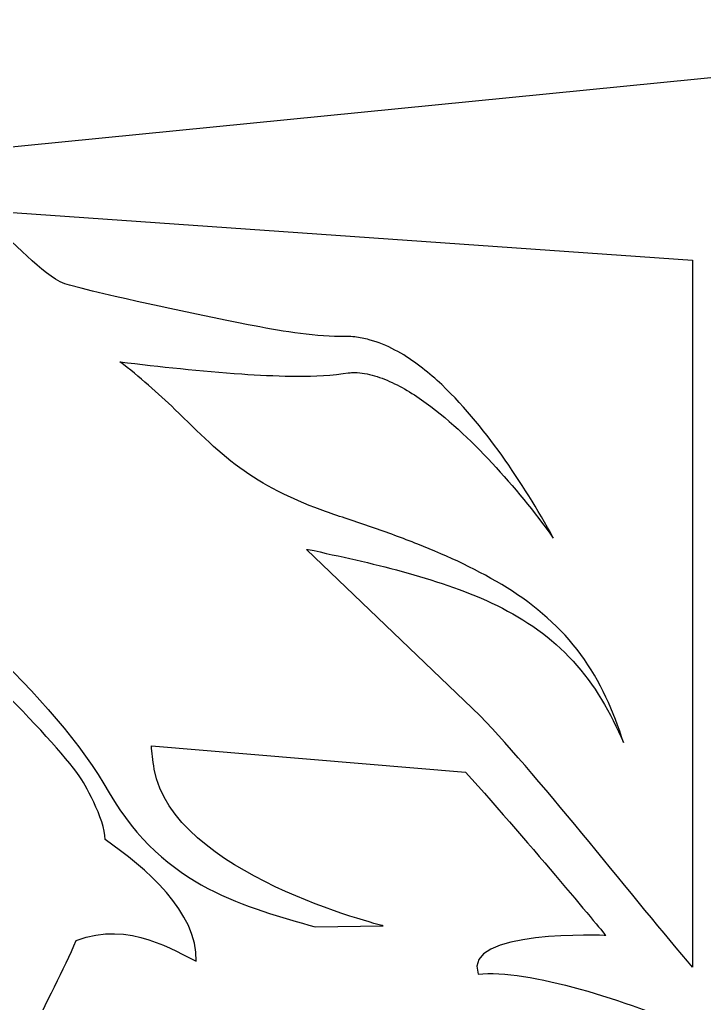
# Model space of a CAD drawing. Extents: x -11 to 3328, y 13 to 1701.
# Drawn here: x 482.2 to 687.8, y 1382 to 1677.2 of the extents above; entities that cross this region are included whole.
import ezdxf

# ---------------------------------------------------------------- set-up
doc = ezdxf.new("R2010")
doc.units = 0
doc.layers.add('H0107_Printing_Least_5', color=7, linetype='CONTINUOUS')

msp = doc.modelspace()

# ---------------------------------------------------------------- linework, layer by layer
at = {"layer": 'H0107_Printing_Least_5', "color": 1}
for points in [[(707.998982, 1661.578458), (707.998982, 1661.578458), (439.229989, 1634.911459), (164.567996, 1634.911459), (174.622996, 1677.213458)], [(469.920988, 1620.080459), (684.299983, 1605.03846)], [(684.299983, 1605.03846), (684.299983, 1392.887465)], [(580.561985, 1582.17446), (579.371986, 1582.17646), (578.416986, 1582.15846)], [(579.330986, 1571.014461), (580.816985, 1571.231461)], [(620.468984, 1468.333463), (568.300986, 1518.230462)], [(521.806987, 1459.317464), (616.087985, 1451.420464)], [(570.940986, 1404.979465), (591.330985, 1405.314465)]]:
    msp.add_lwpolyline(points, dxfattribs=at)
for points in [[(497.176988, 1597.52346), (489.725988, 1599.43446), (482.962988, 1608.90446), (472.667988, 1616.62546)], [(550.867986, 1585.67446), (532.182987, 1589.44046), (515.993987, 1592.72646), (497.176988, 1597.52346)], [(564.828986, 1583.25746), (560.196986, 1583.90846), (555.534986, 1584.74546), (550.867986, 1585.67446)], [(578.416986, 1582.15846), (574.081986, 1582.12546), (569.444986, 1582.61346), (564.828986, 1583.25746)], [(582.829985, 1582.01346), (582.088985, 1582.10046), (581.327985, 1582.14646), (580.561985, 1582.17446)], [(587.164985, 1581.18646), (585.770985, 1581.55646), (584.325985, 1581.84746), (582.829985, 1582.01346)], [(594.915985, 1578.083461), (592.530985, 1579.343461), (589.957985, 1580.43346), (587.164985, 1581.18646)], [(607.549985, 1568.979461), (603.780985, 1572.367461), (599.690985, 1575.546461), (594.915985, 1578.083461)], [(528.838987, 1560.267461), (523.787987, 1565.197461), (518.226987, 1570.084461), (512.293987, 1574.540461)], [(512.293987, 1574.540461), (524.400987, 1573.094461), (536.584987, 1571.775461), (548.916986, 1570.896461)], [(548.916986, 1570.896461), (553.864986, 1570.559461), (558.833986, 1570.304461), (563.873986, 1570.245461)], [(563.873986, 1570.245461), (568.918986, 1570.207461), (574.005986, 1570.288461), (579.330986, 1571.014461)], [(580.816985, 1571.231461), (581.266985, 1571.274461), (581.720985, 1571.307461), (582.180985, 1571.318461)], [(582.180985, 1571.318461), (583.109985, 1571.341461), (584.069985, 1571.282461), (585.045985, 1571.157461)], [(585.045985, 1571.157461), (587.000985, 1570.901461), (589.022985, 1570.358461), (591.044985, 1569.609461)], [(591.044985, 1569.609461), (595.094985, 1568.098461), (599.087985, 1565.797461), (602.897985, 1563.157461)], [(626.974984, 1546.503461), (621.260984, 1554.459461), (615.035985, 1562.156461), (607.549985, 1568.979461)], [(602.897985, 1563.157461), (610.536985, 1557.816461), (617.537985, 1551.177461), (624.089984, 1544.146461)], [(549.667986, 1541.787461), (542.319986, 1546.840461), (536.012987, 1553.297461), (528.838987, 1560.267461)], [(624.089984, 1544.146461), (630.630984, 1537.076462), (636.778984, 1529.569462), (642.436984, 1521.675462)], [(642.436984, 1521.675462), (637.830984, 1530.238462), (632.658984, 1538.516462), (626.974984, 1546.503461)], [(574.091986, 1529.605462), (565.272986, 1532.751462), (556.959986, 1536.678462), (549.667986, 1541.787461)], [(587.884985, 1524.956462), (583.263985, 1526.587462), (578.411986, 1528.073462), (574.091986, 1529.605462)], [(426.514989, 1524.777462), (454.528989, 1507.870462), (492.684988, 1473.893463), (509.111987, 1445.236464)], [(601.773985, 1519.816462), (597.177985, 1521.644462), (592.541985, 1523.337462), (587.884985, 1524.956462)], [(568.300986, 1518.230462), (569.061986, 1518.200462), (569.832986, 1518.105462), (570.619986, 1517.914462)], [(570.619986, 1517.914462), (575.623986, 1516.716462), (580.204985, 1515.835462), (584.907985, 1514.707462)], [(628.572984, 1506.700462), (620.070984, 1512.011462), (610.970985, 1516.160462), (601.773985, 1519.816462)], [(584.907985, 1514.707462), (589.589985, 1513.610462), (594.236985, 1512.445462), (598.842985, 1511.150462)], [(598.842985, 1511.150462), (608.049985, 1508.564462), (617.098985, 1505.523462), (625.595984, 1501.374462)], [(500.282987, 1450.036464), (491.244988, 1462.682463), (462.377988, 1491.845463), (440.255989, 1508.033462)], [(650.729984, 1486.693463), (644.852984, 1494.743463), (637.054984, 1501.408462), (628.572984, 1506.700462)], [(625.595984, 1501.374462), (634.082984, 1497.235463), (641.966984, 1491.827463), (648.375984, 1484.760463)], [(648.375984, 1484.760463), (654.819984, 1477.734463), (659.686984, 1469.219463), (663.526983, 1460.288463)], [(663.526983, 1460.288463), (660.635983, 1469.558463), (656.663984, 1478.673463), (650.729984, 1486.693463)], [(684.299983, 1392.887465), (667.698983, 1412.125465), (639.285984, 1448.770464), (620.468984, 1468.333463)], [(522.638987, 1452.319464), (522.179987, 1455.028464), (521.918987, 1457.331464), (521.806987, 1459.317464)], [(591.330985, 1405.314465), (591.330985, 1405.314465), (527.954987, 1420.922464), (522.638987, 1452.319464)], [(507.870987, 1431.163464), (507.922987, 1437.339464), (501.293987, 1448.627464), (500.282987, 1450.036464)], [(616.087985, 1451.420464), (636.120984, 1429.202464), (658.216984, 1402.406465), (658.216984, 1402.406465)], [(509.111987, 1445.236464), (525.533987, 1416.573465), (551.137986, 1410.777465), (570.940986, 1404.979465)], [(535.200987, 1394.710465), (535.782987, 1409.192465), (519.932987, 1422.883464), (507.870987, 1431.163464)], [(499.184988, 1400.935465), (515.249987, 1407.065465), (529.200987, 1397.401465), (535.200987, 1394.710465)], [(658.216984, 1402.406465), (658.216984, 1402.406465), (614.739985, 1404.336465), (619.891985, 1390.811465)], [(485.652988, 1371.603466), (489.768988, 1382.289465), (495.686988, 1392.241465), (499.184988, 1400.935465)], [(619.891985, 1390.811465), (634.613984, 1392.423465), (665.421983, 1382.697465), (684.299983, 1374.192466)]]:
    msp.add_open_spline(points, degree=3, dxfattribs=at)

doc.saveas('drawing.dxf')
